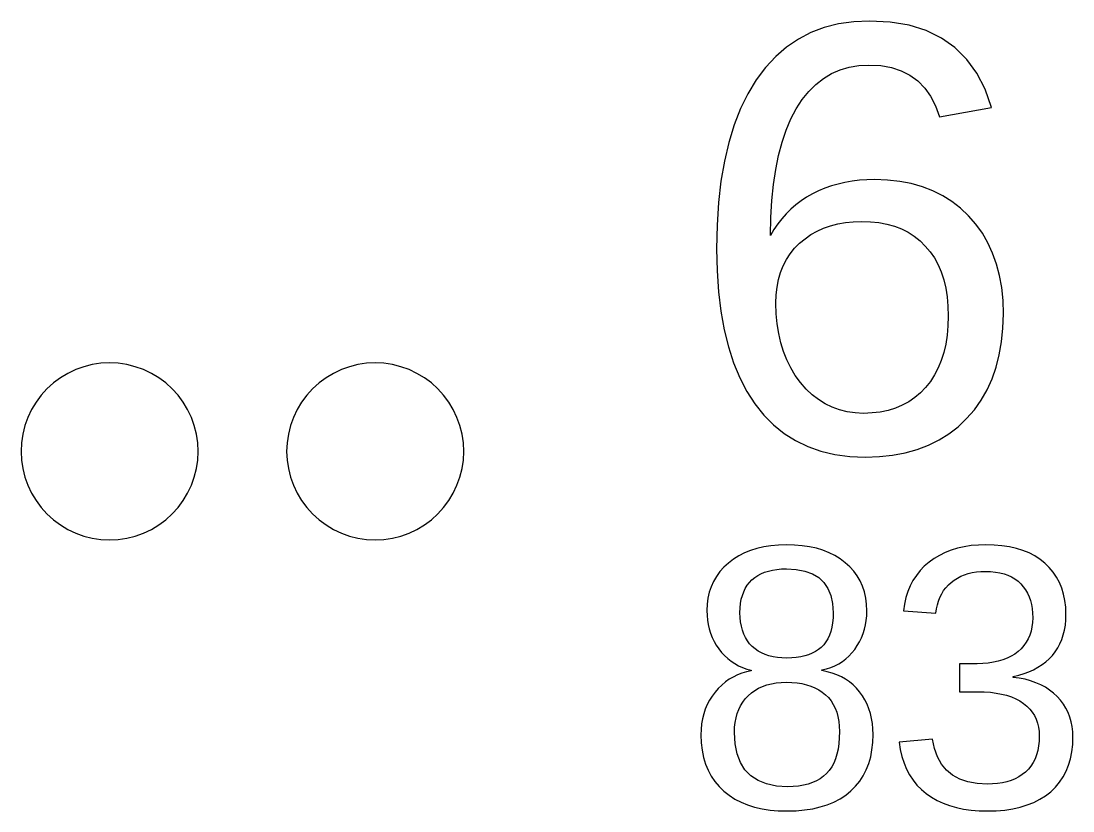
# Model space of a CAD drawing. Header units: metres. Extents: x -61 to 817, y 39 to 684.
# Drawn here: x 794.8 to 806.68, y 142.93 to 151.86 of the extents above; entities that cross this region are included whole.
import ezdxf

# ---------------------------------------------------------------- set-up
doc = ezdxf.new("R2010")
doc.units = ezdxf.units.M

msp = doc.modelspace()

# ---------------------------------------------------------------- linework, layer by layer
for p, q in [((804.387, 151.858), (804.208, 151.85)), ((804.62, 151.846), (804.387, 151.858)), ((803.876, 151.784), (803.725, 151.727)), ((804.037, 151.826), (803.876, 151.784)), ((804.208, 151.85), (804.037, 151.826)), ((804.833, 151.81), (804.62, 151.846)), ((805.026, 151.75), (804.833, 151.81)), ((805.199, 151.665), (805.026, 151.75)), ((803.583, 151.653), (803.45, 151.562)), ((803.725, 151.727), (803.583, 151.653)), ((805.352, 151.557), (805.199, 151.665)), ((803.45, 151.562), (803.327, 151.456)), ((805.486, 151.424), (805.352, 151.557)), ((803.327, 151.456), (803.213, 151.332)), ((805.599, 151.267), (805.486, 151.424)), ((803.213, 151.332), (803.108, 151.192)), ((803.866, 151.209), (803.958, 151.264)), ((803.958, 151.264), (804.055, 151.306)), ((804.055, 151.306), (804.158, 151.337)), ((804.158, 151.337), (804.267, 151.355)), ((804.267, 151.355), (804.381, 151.361)), ((804.381, 151.361), (804.513, 151.354)), ((804.513, 151.354), (804.634, 151.332)), ((804.634, 151.332), (804.744, 151.296)), ((804.744, 151.296), (804.843, 151.246)), ((805.692, 151.086), (805.599, 151.267)), ((803.108, 151.192), (803.014, 151.037)), ((803.702, 151.062), (803.781, 151.141)), ((803.781, 151.141), (803.866, 151.209)), ((804.843, 151.246), (804.932, 151.181)), ((804.932, 151.181), (805.01, 151.101)), ((803.014, 151.037), (802.931, 150.868)), ((803.628, 150.97), (803.702, 151.062)), ((805.01, 151.101), (805.077, 151.007)), ((805.765, 150.881), (805.692, 151.086)), ((803.56, 150.866), (803.628, 150.97)), ((805.077, 151.007), (805.134, 150.898)), ((802.931, 150.868), (802.859, 150.684)), ((803.499, 150.751), (803.56, 150.866)), ((805.134, 150.898), (805.179, 150.775)), ((805.179, 150.775), (805.765, 150.881)), ((802.859, 150.684), (802.798, 150.486)), ((803.445, 150.625), (803.499, 150.751)), ((803.399, 150.487), (803.445, 150.625)), ((802.798, 150.486), (802.748, 150.274)), ((803.359, 150.339), (803.399, 150.487)), ((803.327, 150.18), (803.359, 150.339)), ((802.748, 150.274), (802.709, 150.048)), ((803.302, 150.01), (803.327, 150.18)), ((802.709, 150.048), (802.682, 149.807)), ((803.284, 149.828), (803.302, 150.01)), ((803.883, 149.968), (803.812, 149.938)), ((803.956, 149.994), (803.883, 149.968)), ((804.032, 150.016), (803.956, 149.994)), ((804.11, 150.034), (804.032, 150.016)), ((804.19, 150.048), (804.11, 150.034)), ((804.272, 150.058), (804.19, 150.048)), ((804.357, 150.064), (804.272, 150.058)), ((804.443, 150.066), (804.357, 150.064)), ((804.589, 150.061), (804.443, 150.066)), ((804.728, 150.046), (804.589, 150.061)), ((804.859, 150.021), (804.728, 150.046)), ((804.984, 149.985), (804.859, 150.021)), ((805.102, 149.94), (804.984, 149.985)), ((803.676, 149.867), (803.614, 149.826)), ((803.742, 149.904), (803.676, 149.867)), ((803.812, 149.938), (803.742, 149.904)), ((805.214, 149.884), (805.102, 149.94)), ((805.318, 149.818), (805.214, 149.884)), ((802.682, 149.807), (802.665, 149.552)), ((803.273, 149.636), (803.284, 149.828)), ((803.498, 149.732), (803.446, 149.68)), ((803.554, 149.781), (803.498, 149.732)), ((803.614, 149.826), (803.554, 149.781)), ((805.416, 149.742), (805.318, 149.818)), ((805.506, 149.655), (805.416, 149.742)), ((803.269, 149.433), (803.273, 149.636)), ((803.397, 149.624), (803.351, 149.564)), ((803.446, 149.68), (803.397, 149.624)), ((805.589, 149.561), (805.506, 149.655)), ((802.665, 149.552), (802.659, 149.282)), ((803.308, 149.5), (803.269, 149.433)), ((803.351, 149.564), (803.308, 149.5)), ((803.724, 149.444), (803.794, 149.484)), ((803.794, 149.484), (803.868, 149.517)), ((803.868, 149.517), (803.946, 149.545)), ((803.946, 149.545), (804.028, 149.566)), ((804.028, 149.566), (804.114, 149.581)), ((804.114, 149.581), (804.204, 149.59)), ((804.204, 149.59), (804.298, 149.593)), ((804.298, 149.593), (804.398, 149.59)), ((804.398, 149.59), (804.493, 149.58)), ((804.493, 149.58), (804.583, 149.563)), ((804.583, 149.563), (804.668, 149.539)), ((804.668, 149.539), (804.748, 149.508)), ((804.748, 149.508), (804.823, 149.47)), ((805.662, 149.459), (805.589, 149.561)), ((803.597, 149.346), (803.659, 149.398)), ((803.659, 149.398), (803.724, 149.444)), ((804.823, 149.47), (804.893, 149.425)), ((804.893, 149.425), (804.958, 149.374)), ((804.958, 149.374), (805.017, 149.315)), ((805.725, 149.35), (805.662, 149.459)), ((802.659, 149.282), (802.665, 149.034)), ((803.492, 149.228), (803.541, 149.289)), ((803.541, 149.289), (803.597, 149.346)), ((805.017, 149.315), (805.072, 149.251)), ((805.072, 149.251), (805.12, 149.18)), ((805.778, 149.234), (805.725, 149.35)), ((803.413, 149.091), (803.449, 149.162)), ((803.449, 149.162), (803.492, 149.228)), ((805.12, 149.18), (805.161, 149.104)), ((805.822, 149.111), (805.778, 149.234)), ((802.665, 149.034), (802.681, 148.799)), ((803.36, 148.936), (803.383, 149.016)), ((803.383, 149.016), (803.413, 149.091)), ((805.161, 149.104), (805.196, 149.022)), ((805.196, 149.022), (805.225, 148.934)), ((805.856, 148.982), (805.822, 149.111)), ((803.344, 148.851), (803.36, 148.936)), ((805.225, 148.934), (805.248, 148.84)), ((805.88, 148.845), (805.856, 148.982)), ((802.681, 148.799), (802.707, 148.577)), ((803.334, 148.762), (803.344, 148.851)), ((805.248, 148.84), (805.264, 148.741)), ((805.895, 148.701), (805.88, 148.845)), ((803.33, 148.668), (803.334, 148.762)), ((803.334, 148.549), (803.33, 148.668)), ((805.264, 148.741), (805.273, 148.636)), ((805.899, 148.55), (805.895, 148.701)), ((802.707, 148.577), (802.745, 148.369)), ((803.344, 148.435), (803.334, 148.549)), ((805.273, 148.636), (805.276, 148.524)), ((805.894, 148.387), (805.899, 148.55)), ((803.361, 148.326), (803.344, 148.435)), ((805.273, 148.413), (805.264, 148.307)), ((805.276, 148.524), (805.273, 148.413)), ((802.745, 148.369), (802.793, 148.175)), ((803.385, 148.221), (803.361, 148.326)), ((805.264, 148.307), (805.248, 148.207)), ((805.879, 148.232), (805.894, 148.387)), ((802.793, 148.175), (802.851, 147.994)), ((803.416, 148.122), (803.385, 148.221)), ((805.248, 148.207), (805.226, 148.112)), ((805.853, 148.085), (805.879, 148.232)), ((803.454, 148.027), (803.416, 148.122)), ((805.226, 148.112), (805.198, 148.022)), ((805.817, 147.945), (805.853, 148.085)), ((795.513, 147.951), (795.421, 147.918)), ((795.608, 147.975), (795.513, 147.951)), ((795.705, 147.99), (795.608, 147.975)), ((795.803, 147.994), (795.705, 147.99)), ((795.901, 147.99), (795.803, 147.994)), ((795.999, 147.975), (795.901, 147.99)), ((796.094, 147.951), (795.999, 147.975)), ((796.186, 147.918), (796.094, 147.951)), ((798.513, 147.951), (798.421, 147.918)), ((798.608, 147.975), (798.513, 147.951)), ((798.705, 147.99), (798.608, 147.975)), ((798.803, 147.994), (798.705, 147.99)), ((798.901, 147.99), (798.803, 147.994)), ((798.999, 147.975), (798.901, 147.99)), ((799.094, 147.951), (798.999, 147.975)), ((799.186, 147.918), (799.094, 147.951)), ((802.851, 147.994), (802.921, 147.826)), ((803.498, 147.937), (803.454, 148.027)), ((803.549, 147.852), (803.498, 147.937)), ((805.163, 147.938), (805.122, 147.859)), ((805.198, 148.022), (805.163, 147.938)), ((805.771, 147.814), (805.817, 147.945)), ((795.248, 147.826), (795.169, 147.767)), ((795.332, 147.876), (795.248, 147.826)), ((795.421, 147.918), (795.332, 147.876)), ((796.275, 147.876), (796.186, 147.918)), ((796.359, 147.826), (796.275, 147.876)), ((796.438, 147.767), (796.359, 147.826)), ((798.248, 147.826), (798.169, 147.767)), ((798.332, 147.876), (798.248, 147.826)), ((798.421, 147.918), (798.332, 147.876)), ((799.275, 147.876), (799.186, 147.918)), ((799.359, 147.826), (799.275, 147.876)), ((799.438, 147.767), (799.359, 147.826)), ((802.921, 147.826), (803.001, 147.672)), ((803.607, 147.772), (803.549, 147.852)), ((805.122, 147.859), (805.075, 147.785)), ((805.715, 147.69), (805.771, 147.814)), ((795.096, 147.702), (795.03, 147.629)), ((795.169, 147.767), (795.096, 147.702)), ((796.511, 147.702), (796.438, 147.767)), ((796.576, 147.629), (796.511, 147.702)), ((798.096, 147.702), (798.03, 147.629)), ((798.169, 147.767), (798.096, 147.702)), ((799.511, 147.702), (799.438, 147.767)), ((799.576, 147.629), (799.511, 147.702)), ((803.671, 147.699), (803.607, 147.772)), ((803.739, 147.635), (803.671, 147.699)), ((805.021, 147.717), (804.962, 147.656)), ((805.075, 147.785), (805.021, 147.717)), ((795.03, 147.629), (794.972, 147.55)), ((796.635, 147.55), (796.576, 147.629)), ((798.03, 147.629), (797.972, 147.55)), ((799.635, 147.55), (799.576, 147.629)), ((803.001, 147.672), (803.091, 147.531)), ((803.81, 147.579), (803.739, 147.635)), ((803.885, 147.532), (803.81, 147.579)), ((804.899, 147.602), (804.83, 147.555)), ((804.962, 147.656), (804.899, 147.602)), ((805.648, 147.573), (805.715, 147.69)), ((794.922, 147.466), (794.88, 147.377)), ((794.972, 147.55), (794.922, 147.466)), ((796.685, 147.466), (796.635, 147.55)), ((796.727, 147.377), (796.685, 147.466)), ((797.921, 147.466), (797.88, 147.377)), ((797.972, 147.55), (797.921, 147.466)), ((799.685, 147.466), (799.635, 147.55)), ((799.727, 147.377), (799.685, 147.466)), ((803.091, 147.531), (803.192, 147.405)), ((803.964, 147.493), (803.885, 147.532)), ((804.047, 147.463), (803.964, 147.493)), ((804.134, 147.442), (804.047, 147.463)), ((804.596, 147.457), (804.508, 147.439)), ((804.679, 147.482), (804.596, 147.457)), ((804.757, 147.515), (804.679, 147.482)), ((804.83, 147.555), (804.757, 147.515)), ((805.484, 147.364), (805.572, 147.465)), ((805.572, 147.465), (805.648, 147.573)), ((794.88, 147.377), (794.846, 147.285)), ((796.76, 147.285), (796.727, 147.377)), ((797.88, 147.377), (797.846, 147.285)), ((799.76, 147.285), (799.727, 147.377)), ((803.192, 147.405), (803.302, 147.294)), ((804.224, 147.429), (804.134, 147.442)), ((804.318, 147.424), (804.224, 147.429)), ((804.416, 147.428), (804.318, 147.424)), ((804.508, 147.439), (804.416, 147.428)), ((805.388, 147.273), (805.484, 147.364)), ((794.846, 147.285), (794.823, 147.19)), ((796.784, 147.19), (796.76, 147.285)), ((797.846, 147.285), (797.823, 147.19)), ((799.784, 147.19), (799.76, 147.285)), ((803.302, 147.294), (803.422, 147.198)), ((805.284, 147.193), (805.388, 147.273)), ((794.823, 147.19), (794.808, 147.092)), ((796.799, 147.092), (796.784, 147.19)), ((797.823, 147.19), (797.808, 147.092)), ((799.799, 147.092), (799.784, 147.19)), ((803.422, 147.198), (803.551, 147.116)), ((803.551, 147.116), (803.69, 147.049)), ((805.053, 147.064), (805.173, 147.123)), ((805.173, 147.123), (805.284, 147.193)), ((794.808, 147.092), (794.803, 146.994)), ((794.803, 146.994), (794.808, 146.896)), ((796.803, 146.994), (796.799, 147.092)), ((796.799, 146.896), (796.803, 146.994)), ((797.808, 147.092), (797.803, 146.994)), ((797.803, 146.994), (797.808, 146.896)), ((799.803, 146.994), (799.799, 147.092)), ((799.799, 146.896), (799.803, 146.994)), ((803.69, 147.049), (803.838, 146.997)), ((803.838, 146.997), (803.996, 146.96)), ((804.791, 146.979), (804.926, 147.016)), ((804.926, 147.016), (805.053, 147.064)), ((794.808, 146.896), (794.823, 146.799)), ((796.784, 146.799), (796.799, 146.896)), ((797.808, 146.896), (797.823, 146.799)), ((799.784, 146.799), (799.799, 146.896)), ((803.996, 146.96), (804.163, 146.938)), ((804.163, 146.938), (804.339, 146.93)), ((804.339, 146.93), (804.498, 146.936)), ((804.498, 146.936), (804.648, 146.952)), ((804.648, 146.952), (804.791, 146.979)), ((794.823, 146.799), (794.846, 146.704)), ((796.76, 146.704), (796.784, 146.799)), ((797.823, 146.799), (797.846, 146.704)), ((799.76, 146.704), (799.784, 146.799)), ((794.846, 146.704), (794.88, 146.612)), ((796.727, 146.612), (796.76, 146.704)), ((797.846, 146.704), (797.88, 146.612)), ((799.727, 146.612), (799.76, 146.704)), ((794.88, 146.612), (794.922, 146.523)), ((794.922, 146.523), (794.972, 146.439)), ((796.635, 146.439), (796.685, 146.523)), ((796.685, 146.523), (796.727, 146.612)), ((797.88, 146.612), (797.921, 146.523)), ((797.921, 146.523), (797.972, 146.439)), ((799.635, 146.439), (799.685, 146.523)), ((799.685, 146.523), (799.727, 146.612)), ((794.972, 146.439), (795.03, 146.36)), ((796.576, 146.36), (796.635, 146.439)), ((797.972, 146.439), (798.03, 146.36)), ((799.576, 146.36), (799.635, 146.439)), ((795.03, 146.36), (795.096, 146.287)), ((795.096, 146.287), (795.169, 146.221)), ((796.438, 146.221), (796.511, 146.287)), ((796.511, 146.287), (796.576, 146.36)), ((798.03, 146.36), (798.096, 146.287)), ((798.096, 146.287), (798.169, 146.221)), ((799.438, 146.221), (799.511, 146.287)), ((799.511, 146.287), (799.576, 146.36)), ((795.169, 146.221), (795.248, 146.163)), ((795.248, 146.163), (795.332, 146.113)), ((796.275, 146.113), (796.359, 146.163)), ((796.359, 146.163), (796.438, 146.221)), ((798.169, 146.221), (798.248, 146.163)), ((798.248, 146.163), (798.332, 146.113)), ((799.275, 146.113), (799.359, 146.163)), ((799.359, 146.163), (799.438, 146.221)), ((795.332, 146.113), (795.421, 146.071)), ((795.421, 146.071), (795.513, 146.037)), ((795.513, 146.037), (795.608, 146.014)), ((795.999, 146.014), (796.094, 146.037)), ((796.094, 146.037), (796.186, 146.071)), ((796.186, 146.071), (796.275, 146.113)), ((798.332, 146.113), (798.421, 146.071)), ((798.421, 146.071), (798.513, 146.037)), ((798.513, 146.037), (798.608, 146.014)), ((798.999, 146.014), (799.094, 146.037)), ((799.094, 146.037), (799.186, 146.071)), ((799.186, 146.071), (799.275, 146.113)), ((795.608, 146.014), (795.705, 145.999)), ((795.705, 145.999), (795.803, 145.994)), ((795.803, 145.994), (795.901, 145.999)), ((795.901, 145.999), (795.999, 146.014)), ((798.608, 146.014), (798.705, 145.999)), ((798.705, 145.999), (798.803, 145.994)), ((798.803, 145.994), (798.901, 145.999)), ((798.901, 145.999), (798.999, 146.014)), ((803.193, 145.916), (803.116, 145.898)), ((803.274, 145.928), (803.193, 145.916)), ((803.359, 145.936), (803.274, 145.928)), ((803.448, 145.938), (803.359, 145.936)), ((803.54, 145.936), (803.448, 145.938)), ((803.627, 145.928), (803.54, 145.936)), ((803.709, 145.916), (803.627, 145.928)), ((803.787, 145.899), (803.709, 145.916)), ((805.456, 145.917), (805.381, 145.9)), ((805.535, 145.929), (805.456, 145.917)), ((805.617, 145.936), (805.535, 145.929)), ((805.702, 145.938), (805.617, 145.936)), ((805.795, 145.936), (805.702, 145.938)), ((805.883, 145.928), (805.795, 145.936)), ((805.967, 145.915), (805.883, 145.928)), ((806.046, 145.897), (805.967, 145.915)), ((802.91, 145.814), (802.85, 145.776)), ((802.975, 145.847), (802.91, 145.814)), ((803.043, 145.875), (802.975, 145.847)), ((803.116, 145.898), (803.043, 145.875)), ((803.861, 145.876), (803.787, 145.899)), ((803.931, 145.849), (803.861, 145.876)), ((803.996, 145.816), (803.931, 145.849)), ((804.056, 145.779), (803.996, 145.816)), ((805.177, 145.819), (805.117, 145.783)), ((805.242, 145.851), (805.177, 145.819)), ((805.31, 145.878), (805.242, 145.851)), ((805.381, 145.9), (805.31, 145.878)), ((806.12, 145.874), (806.046, 145.897)), ((806.189, 145.846), (806.12, 145.874)), ((806.253, 145.813), (806.189, 145.846)), ((806.313, 145.774), (806.253, 145.813)), ((802.742, 145.685), (802.697, 145.635)), ((802.793, 145.732), (802.742, 145.685)), ((802.85, 145.776), (802.793, 145.732)), ((804.112, 145.736), (804.056, 145.779)), ((804.164, 145.69), (804.112, 145.736)), ((804.209, 145.64), (804.164, 145.69)), ((805.006, 145.696), (804.958, 145.646)), ((805.059, 145.741), (805.006, 145.696)), ((805.117, 145.783), (805.059, 145.741)), ((806.368, 145.73), (806.313, 145.774)), ((806.418, 145.682), (806.368, 145.73)), ((806.462, 145.63), (806.418, 145.682)), ((802.658, 145.581), (802.625, 145.525)), ((802.697, 145.635), (802.658, 145.581)), ((803.058, 145.542), (803.09, 145.568)), ((803.09, 145.568), (803.124, 145.591)), ((803.124, 145.591), (803.161, 145.611)), ((803.161, 145.611), (803.202, 145.628)), ((803.202, 145.628), (803.245, 145.642)), ((803.245, 145.642), (803.291, 145.653)), ((803.291, 145.653), (803.341, 145.66)), ((803.341, 145.66), (803.393, 145.665)), ((803.393, 145.665), (803.448, 145.666)), ((803.448, 145.666), (803.559, 145.66)), ((803.559, 145.66), (803.657, 145.642)), ((803.657, 145.642), (803.742, 145.611)), ((803.742, 145.611), (803.813, 145.569)), ((803.813, 145.569), (803.872, 145.514)), ((804.248, 145.587), (804.209, 145.64)), ((804.281, 145.53), (804.248, 145.587)), ((804.916, 145.593), (804.878, 145.536)), ((804.958, 145.646), (804.916, 145.593)), ((805.343, 145.539), (805.38, 145.562)), ((805.38, 145.562), (805.419, 145.582)), ((805.419, 145.582), (805.46, 145.599)), ((805.46, 145.599), (805.503, 145.613)), ((805.503, 145.613), (805.548, 145.624)), ((805.548, 145.624), (805.596, 145.631)), ((805.596, 145.631), (805.646, 145.636)), ((805.646, 145.636), (805.698, 145.637)), ((805.698, 145.637), (805.755, 145.636)), ((805.755, 145.636), (805.809, 145.63)), ((805.809, 145.63), (805.86, 145.622)), ((805.86, 145.622), (805.907, 145.61)), ((805.907, 145.61), (805.951, 145.594)), ((805.951, 145.594), (805.992, 145.575)), ((805.992, 145.575), (806.03, 145.552)), ((806.5, 145.574), (806.462, 145.63)), ((806.533, 145.514), (806.5, 145.574)), ((802.598, 145.465), (802.577, 145.402)), ((802.625, 145.525), (802.598, 145.465)), ((802.966, 145.408), (802.984, 145.446)), ((802.984, 145.446), (803.005, 145.481)), ((803.005, 145.481), (803.03, 145.513)), ((803.03, 145.513), (803.058, 145.542)), ((803.872, 145.514), (803.918, 145.446)), ((803.918, 145.446), (803.95, 145.367)), ((804.308, 145.469), (804.281, 145.53)), ((804.329, 145.405), (804.308, 145.469)), ((804.846, 145.475), (804.819, 145.41)), ((804.878, 145.536), (804.846, 145.475)), ((805.224, 145.42), (805.25, 145.453)), ((805.25, 145.453), (805.278, 145.485)), ((805.278, 145.485), (805.309, 145.513)), ((805.309, 145.513), (805.343, 145.539)), ((806.03, 145.552), (806.065, 145.526)), ((806.065, 145.526), (806.096, 145.496)), ((806.096, 145.496), (806.124, 145.464)), ((806.124, 145.464), (806.149, 145.429)), ((806.559, 145.45), (806.533, 145.514)), ((806.58, 145.382), (806.559, 145.45)), ((802.562, 145.336), (802.553, 145.267)), ((802.577, 145.402), (802.562, 145.336)), ((802.931, 145.275), (802.939, 145.322)), ((802.939, 145.322), (802.951, 145.367)), ((802.951, 145.367), (802.966, 145.408)), ((803.95, 145.367), (803.97, 145.275)), ((804.344, 145.337), (804.329, 145.405)), ((804.353, 145.266), (804.344, 145.337)), ((804.797, 145.341), (804.781, 145.269)), ((804.819, 145.41), (804.797, 145.341)), ((805.167, 145.303), (805.183, 145.344)), ((805.183, 145.344), (805.202, 145.383)), ((805.202, 145.383), (805.224, 145.42)), ((806.149, 145.429), (806.171, 145.392)), ((806.171, 145.392), (806.189, 145.352)), ((806.189, 145.352), (806.204, 145.309)), ((806.594, 145.309), (806.58, 145.382)), ((802.553, 145.267), (802.55, 145.195)), ((802.924, 145.171), (802.926, 145.225)), ((802.926, 145.225), (802.931, 145.275)), ((803.97, 145.275), (803.976, 145.171)), ((804.356, 145.191), (804.353, 145.266)), ((804.781, 145.269), (804.769, 145.192)), ((805.137, 145.164), (805.144, 145.213)), ((805.144, 145.213), (805.154, 145.259)), ((805.154, 145.259), (805.167, 145.303)), ((806.204, 145.309), (806.215, 145.264)), ((806.215, 145.264), (806.224, 145.217)), ((806.224, 145.217), (806.229, 145.167)), ((806.603, 145.233), (806.594, 145.309)), ((806.606, 145.152), (806.603, 145.233)), ((802.55, 145.195), (802.552, 145.141)), ((802.552, 145.141), (802.557, 145.088)), ((802.557, 145.088), (802.565, 145.037)), ((802.926, 145.117), (802.924, 145.171)), ((802.931, 145.066), (802.926, 145.117)), ((803.975, 145.113), (803.97, 145.058)), ((803.976, 145.171), (803.975, 145.113)), ((804.341, 145.032), (804.35, 145.084)), ((804.35, 145.084), (804.355, 145.137)), ((804.355, 145.137), (804.356, 145.191)), ((804.769, 145.192), (805.137, 145.164)), ((806.23, 145.114), (806.228, 145.062)), ((806.229, 145.167), (806.23, 145.114)), ((806.599, 145.031), (806.604, 145.09)), ((806.604, 145.09), (806.606, 145.152)), ((802.565, 145.037), (802.577, 144.987)), ((802.577, 144.987), (802.592, 144.939)), ((802.94, 145.018), (802.931, 145.066)), ((802.952, 144.973), (802.94, 145.018)), ((802.967, 144.93), (802.952, 144.973)), ((803.962, 145.007), (803.95, 144.96)), ((803.97, 145.058), (803.962, 145.007)), ((804.314, 144.934), (804.33, 144.983)), ((804.33, 144.983), (804.341, 145.032)), ((806.212, 144.964), (806.198, 144.918)), ((806.222, 145.011), (806.212, 144.964)), ((806.228, 145.062), (806.222, 145.011)), ((806.576, 144.92), (806.589, 144.974)), ((806.589, 144.974), (806.599, 145.031)), ((802.592, 144.939), (802.61, 144.892)), ((802.61, 144.892), (802.631, 144.847)), ((802.631, 144.847), (802.656, 144.803)), ((802.986, 144.891), (802.967, 144.93)), ((803.008, 144.854), (802.986, 144.891)), ((803.033, 144.82), (803.008, 144.854)), ((803.917, 144.877), (803.895, 144.841)), ((803.935, 144.917), (803.917, 144.877)), ((803.95, 144.96), (803.935, 144.917)), ((804.249, 144.799), (804.274, 144.842)), ((804.274, 144.842), (804.296, 144.887)), ((804.296, 144.887), (804.314, 144.934)), ((806.179, 144.876), (806.157, 144.836)), ((806.198, 144.918), (806.179, 144.876)), ((806.538, 144.82), (806.559, 144.869)), ((806.559, 144.869), (806.576, 144.92)), ((802.656, 144.803), (802.684, 144.761)), ((802.684, 144.761), (802.716, 144.722)), ((803.062, 144.789), (803.033, 144.82)), ((803.094, 144.762), (803.062, 144.789)), ((803.129, 144.738), (803.094, 144.762)), ((803.167, 144.717), (803.129, 144.738)), ((803.777, 144.732), (803.74, 144.712)), ((803.811, 144.754), (803.777, 144.732)), ((803.842, 144.779), (803.811, 144.754)), ((803.871, 144.808), (803.842, 144.779)), ((803.895, 144.841), (803.871, 144.808)), ((804.189, 144.717), (804.22, 144.756)), ((804.22, 144.756), (804.249, 144.799)), ((806.065, 144.732), (806.027, 144.703)), ((806.1, 144.764), (806.065, 144.732)), ((806.13, 144.799), (806.1, 144.764)), ((806.157, 144.836), (806.13, 144.799)), ((806.453, 144.689), (806.485, 144.73)), ((806.485, 144.73), (806.514, 144.774)), ((806.514, 144.774), (806.538, 144.82)), ((802.716, 144.722), (802.749, 144.686)), ((802.749, 144.686), (802.785, 144.652)), ((802.785, 144.652), (802.824, 144.622)), ((802.824, 144.622), (802.864, 144.596)), ((803.208, 144.699), (803.167, 144.717)), ((803.251, 144.684), (803.208, 144.699)), ((803.297, 144.673), (803.251, 144.684)), ((803.346, 144.665), (803.297, 144.673)), ((803.398, 144.66), (803.346, 144.665)), ((803.452, 144.658), (803.398, 144.66)), ((803.508, 144.66), (803.452, 144.658)), ((803.56, 144.664), (803.508, 144.66)), ((803.61, 144.672), (803.56, 144.664)), ((803.656, 144.682), (803.61, 144.672)), ((803.699, 144.696), (803.656, 144.682)), ((803.74, 144.712), (803.699, 144.696)), ((804.04, 144.593), (804.081, 144.619)), ((804.081, 144.619), (804.119, 144.648)), ((804.119, 144.648), (804.155, 144.681)), ((804.155, 144.681), (804.189, 144.717)), ((805.787, 144.61), (805.728, 144.601)), ((805.841, 144.622), (805.787, 144.61)), ((805.893, 144.637), (805.841, 144.622)), ((805.941, 144.656), (805.893, 144.637)), ((805.986, 144.678), (805.941, 144.656)), ((806.027, 144.703), (805.986, 144.678)), ((806.336, 144.584), (806.378, 144.616)), ((806.378, 144.616), (806.417, 144.651)), ((806.417, 144.651), (806.453, 144.689)), ((802.864, 144.596), (802.908, 144.572)), ((802.945, 144.486), (802.895, 144.467)), ((802.908, 144.572), (802.953, 144.552)), ((802.997, 144.501), (802.945, 144.486)), ((802.953, 144.552), (803.001, 144.534)), ((803.051, 144.512), (802.997, 144.501)), ((803.001, 144.534), (803.051, 144.52)), ((803.051, 144.52), (803.051, 144.512)), ((803.85, 144.524), (803.901, 144.537)), ((803.85, 144.516), (803.85, 144.524)), ((803.91, 144.504), (803.85, 144.516)), ((803.901, 144.537), (803.95, 144.552)), ((803.966, 144.489), (803.91, 144.504)), ((803.95, 144.552), (803.996, 144.571)), ((804.019, 144.469), (803.966, 144.489)), ((803.996, 144.571), (804.04, 144.593)), ((805.602, 144.594), (805.404, 144.594)), ((805.404, 144.594), (805.404, 144.277)), ((805.667, 144.596), (805.602, 144.594)), ((805.728, 144.601), (805.667, 144.596)), ((806.132, 144.482), (806.188, 144.503)), ((806.188, 144.503), (806.241, 144.527)), ((806.241, 144.527), (806.29, 144.554)), ((806.29, 144.554), (806.336, 144.584)), ((802.759, 144.388), (802.718, 144.353)), ((802.802, 144.418), (802.759, 144.388)), ((802.848, 144.444), (802.802, 144.418)), ((802.895, 144.467), (802.848, 144.444)), ((803.227, 144.355), (803.278, 144.368)), ((803.278, 144.368), (803.332, 144.377)), ((803.332, 144.377), (803.389, 144.383)), ((803.389, 144.383), (803.448, 144.384)), ((803.448, 144.384), (803.51, 144.383)), ((803.51, 144.383), (803.568, 144.377)), ((803.568, 144.377), (803.624, 144.369)), ((803.624, 144.369), (803.676, 144.357)), ((804.069, 144.446), (804.019, 144.469)), ((804.116, 144.42), (804.069, 144.446)), ((804.161, 144.389), (804.116, 144.42)), ((804.202, 144.355), (804.161, 144.389)), ((806.009, 144.448), (806.072, 144.464)), ((806.009, 144.44), (806.009, 144.448)), ((806.079, 144.431), (806.009, 144.44)), ((806.072, 144.464), (806.132, 144.482)), ((806.144, 144.418), (806.079, 144.431)), ((806.207, 144.401), (806.144, 144.418)), ((806.266, 144.38), (806.207, 144.401)), ((806.321, 144.356), (806.266, 144.38)), ((802.642, 144.273), (802.609, 144.229)), ((802.679, 144.315), (802.642, 144.273)), ((802.718, 144.353), (802.679, 144.315)), ((803.016, 144.233), (803.053, 144.265)), ((803.053, 144.265), (803.092, 144.293)), ((803.092, 144.293), (803.134, 144.317)), ((803.134, 144.317), (803.179, 144.338)), ((803.179, 144.338), (803.227, 144.355)), ((803.676, 144.357), (803.725, 144.341)), ((803.725, 144.341), (803.771, 144.322)), ((803.771, 144.322), (803.813, 144.299)), ((803.813, 144.299), (803.853, 144.273)), ((803.853, 144.273), (803.889, 144.243)), ((804.24, 144.318), (804.202, 144.355)), ((804.275, 144.276), (804.24, 144.318)), ((804.307, 144.232), (804.275, 144.276)), ((805.404, 144.277), (805.61, 144.277)), ((805.61, 144.277), (805.683, 144.276)), ((805.683, 144.276), (805.752, 144.271)), ((805.752, 144.271), (805.817, 144.263)), ((805.817, 144.263), (805.879, 144.251)), ((805.879, 144.251), (805.936, 144.237)), ((806.373, 144.328), (806.321, 144.356)), ((806.421, 144.297), (806.373, 144.328)), ((806.466, 144.262), (806.421, 144.297)), ((806.507, 144.223), (806.466, 144.262)), ((802.554, 144.133), (802.532, 144.081)), ((802.58, 144.182), (802.554, 144.133)), ((802.609, 144.229), (802.58, 144.182)), ((802.93, 144.12), (802.955, 144.161)), ((802.955, 144.161), (802.984, 144.198)), ((802.984, 144.198), (803.016, 144.233)), ((803.889, 144.243), (803.923, 144.211)), ((803.923, 144.211), (803.952, 144.174)), ((803.952, 144.174), (803.977, 144.135)), ((803.977, 144.135), (803.999, 144.092)), ((804.335, 144.186), (804.307, 144.232)), ((804.36, 144.137), (804.335, 144.186)), ((804.38, 144.086), (804.36, 144.137)), ((805.936, 144.237), (805.989, 144.219)), ((805.989, 144.219), (806.039, 144.198)), ((806.039, 144.198), (806.084, 144.173)), ((806.084, 144.173), (806.126, 144.145)), ((806.126, 144.145), (806.164, 144.115)), ((806.545, 144.182), (806.507, 144.223)), ((806.577, 144.138), (806.545, 144.182)), ((806.606, 144.092), (806.577, 144.138)), ((802.515, 144.027), (802.501, 143.971)), ((802.532, 144.081), (802.515, 144.027)), ((802.879, 143.982), (802.892, 144.031)), ((802.892, 144.031), (802.909, 144.077)), ((802.909, 144.077), (802.93, 144.12)), ((803.999, 144.092), (804.016, 144.046)), ((804.016, 144.046), (804.03, 143.996)), ((804.397, 144.032), (804.38, 144.086)), ((804.411, 143.976), (804.397, 144.032)), ((806.164, 144.115), (806.197, 144.082)), ((806.197, 144.082), (806.226, 144.046)), ((806.226, 144.046), (806.25, 144.008)), ((806.63, 144.043), (806.606, 144.092)), ((806.65, 143.992), (806.63, 144.043)), ((802.491, 143.913), (802.485, 143.852)), ((802.501, 143.971), (802.491, 143.913)), ((802.863, 143.876), (802.869, 143.93)), ((802.869, 143.93), (802.879, 143.982)), ((804.03, 143.996), (804.04, 143.943)), ((804.04, 143.943), (804.045, 143.887)), ((804.42, 143.918), (804.411, 143.976)), ((804.426, 143.857), (804.42, 143.918)), ((806.25, 144.008), (806.27, 143.967)), ((806.27, 143.967), (806.285, 143.924)), ((806.285, 143.924), (806.296, 143.878)), ((806.665, 143.939), (806.65, 143.992)), ((806.676, 143.884), (806.665, 143.939)), ((802.485, 143.852), (802.483, 143.789)), ((802.483, 143.789), (802.487, 143.7)), ((802.861, 143.818), (802.863, 143.876)), ((802.869, 143.69), (802.861, 143.818)), ((804.045, 143.887), (804.047, 143.827)), ((804.047, 143.827), (804.046, 143.757)), ((804.424, 143.705), (804.427, 143.793)), ((804.427, 143.793), (804.426, 143.857)), ((806.296, 143.878), (806.303, 143.829)), ((806.303, 143.829), (806.305, 143.778)), ((806.305, 143.778), (806.303, 143.72)), ((806.683, 143.826), (806.676, 143.884)), ((806.685, 143.766), (806.683, 143.826)), ((802.487, 143.7), (802.496, 143.616)), ((802.891, 143.576), (802.869, 143.69)), ((804.04, 143.692), (804.031, 143.63)), ((804.046, 143.757), (804.04, 143.692)), ((804.415, 143.621), (804.424, 143.705)), ((805.099, 143.741), (804.721, 143.706)), ((804.721, 143.706), (804.735, 143.623)), ((805.121, 143.635), (805.099, 143.741)), ((806.297, 143.665), (806.288, 143.613)), ((806.303, 143.72), (806.297, 143.665)), ((806.673, 143.598), (806.682, 143.68)), ((806.682, 143.68), (806.685, 143.766)), ((802.496, 143.616), (802.512, 143.536)), ((802.512, 143.536), (802.534, 143.46)), ((802.928, 143.477), (802.891, 143.576)), ((804.019, 143.573), (804.003, 143.521)), ((804.031, 143.63), (804.019, 143.573)), ((804.378, 143.466), (804.4, 143.541)), ((804.4, 143.541), (804.415, 143.621)), ((804.735, 143.623), (804.753, 143.545)), ((804.753, 143.545), (804.777, 143.471)), ((805.155, 143.541), (805.121, 143.635)), ((805.2, 143.459), (805.155, 143.541)), ((806.274, 143.564), (806.257, 143.519)), ((806.288, 143.613), (806.274, 143.564)), ((806.657, 143.52), (806.673, 143.598)), ((802.534, 143.46), (802.563, 143.39)), ((802.98, 143.394), (802.928, 143.477)), ((803.96, 143.428), (803.933, 143.389)), ((803.983, 143.472), (803.96, 143.428)), ((804.003, 143.521), (803.983, 143.472)), ((804.35, 143.396), (804.378, 143.466)), ((804.777, 143.471), (804.806, 143.402)), ((805.258, 143.39), (805.2, 143.459)), ((806.21, 143.438), (806.181, 143.403)), ((806.235, 143.477), (806.21, 143.438)), ((806.257, 143.519), (806.235, 143.477)), ((806.608, 143.379), (806.636, 143.447)), ((806.636, 143.447), (806.657, 143.52)), ((802.563, 143.39), (802.598, 143.324)), ((802.598, 143.324), (802.639, 143.262)), ((803.046, 143.326), (802.98, 143.394)), ((803.128, 143.273), (803.046, 143.326)), ((803.868, 143.322), (803.83, 143.295)), ((803.902, 143.353), (803.868, 143.322)), ((803.933, 143.389), (803.902, 143.353)), ((804.276, 143.268), (804.316, 143.329)), ((804.316, 143.329), (804.35, 143.396)), ((804.806, 143.402), (804.84, 143.338)), ((804.84, 143.338), (804.879, 143.278)), ((805.326, 143.334), (805.258, 143.39)), ((805.407, 143.29), (805.326, 143.334)), ((806.073, 143.316), (806.031, 143.294)), ((806.112, 143.342), (806.073, 143.316)), ((806.148, 143.37), (806.112, 143.342)), ((806.181, 143.403), (806.148, 143.37)), ((806.533, 143.255), (806.574, 143.314)), ((806.574, 143.314), (806.608, 143.379)), ((802.639, 143.262), (802.687, 143.206)), ((802.687, 143.206), (802.741, 143.153)), ((803.224, 143.235), (803.128, 143.273)), ((803.335, 143.212), (803.224, 143.235)), ((803.46, 143.204), (803.335, 143.212)), ((803.525, 143.206), (803.46, 143.204)), ((803.585, 143.212), (803.525, 143.206)), ((803.642, 143.221), (803.585, 143.212)), ((803.694, 143.234), (803.642, 143.221)), ((803.743, 143.25), (803.694, 143.234)), ((803.789, 143.271), (803.743, 143.25)), ((803.83, 143.295), (803.789, 143.271)), ((804.176, 143.157), (804.229, 143.21)), ((804.229, 143.21), (804.276, 143.268)), ((804.879, 143.278), (804.923, 143.223)), ((804.923, 143.223), (804.973, 143.172)), ((805.499, 143.259), (805.407, 143.29)), ((805.603, 143.24), (805.499, 143.259)), ((805.718, 143.233), (805.603, 143.24)), ((805.778, 143.235), (805.718, 143.233)), ((805.834, 143.24), (805.778, 143.235)), ((805.888, 143.249), (805.834, 143.24)), ((805.938, 143.26), (805.888, 143.249)), ((805.986, 143.276), (805.938, 143.26)), ((806.031, 143.294), (805.986, 143.276)), ((806.434, 143.148), (806.487, 143.199)), ((806.487, 143.199), (806.533, 143.255)), ((802.741, 143.153), (802.801, 143.107)), ((802.801, 143.107), (802.866, 143.065)), ((802.866, 143.065), (802.936, 143.03)), ((803.985, 143.031), (804.054, 143.068)), ((804.054, 143.068), (804.118, 143.11)), ((804.118, 143.11), (804.176, 143.157)), ((804.973, 143.172), (805.027, 143.126)), ((805.027, 143.126), (805.087, 143.085)), ((805.087, 143.085), (805.15, 143.049)), ((806.243, 143.027), (806.312, 143.062)), ((806.312, 143.062), (806.376, 143.103)), ((806.376, 143.103), (806.434, 143.148)), ((802.936, 143.03), (803.01, 142.999)), ((803.01, 142.999), (803.089, 142.974)), ((803.089, 142.974), (803.174, 142.955)), ((803.174, 142.955), (803.263, 142.941)), ((803.263, 142.941), (803.357, 142.933)), ((803.558, 142.933), (803.654, 142.942)), ((803.654, 142.942), (803.745, 142.956)), ((803.745, 142.956), (803.83, 142.975)), ((803.83, 142.975), (803.91, 143)), ((803.91, 143), (803.985, 143.031)), ((805.15, 143.049), (805.219, 143.018)), ((805.219, 143.018), (805.291, 142.991)), ((805.291, 142.991), (805.368, 142.969)), ((805.368, 142.969), (805.449, 142.952)), ((805.449, 142.952), (805.534, 142.94)), ((805.819, 142.933), (805.914, 142.941)), ((805.914, 142.941), (806.004, 142.955)), ((806.004, 142.955), (806.089, 142.973)), ((806.089, 142.973), (806.169, 142.998)), ((806.169, 142.998), (806.243, 143.027)), ((803.357, 142.933), (803.456, 142.93)), ((803.456, 142.93), (803.558, 142.933)), ((805.534, 142.94), (805.624, 142.933)), ((805.624, 142.933), (805.718, 142.93)), ((805.718, 142.93), (805.819, 142.933))]:
    msp.add_line(p, q)

doc.saveas('drawing.dxf')
